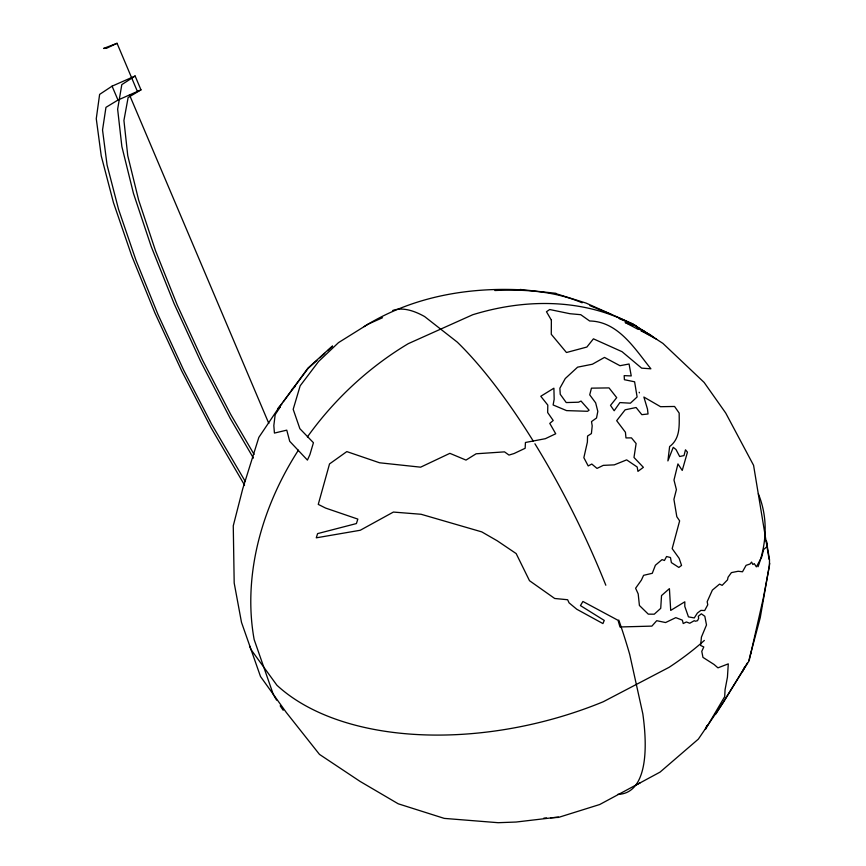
<?xml version="1.0" encoding="UTF-8"?>
<svg xmlns="http://www.w3.org/2000/svg" width="866" height="866" viewBox="0 0 866 866"><rect width="100%" height="100%" fill="white"/><g stroke="black" fill="none" stroke-linecap="round" stroke-linejoin="round"><path stroke-width="1.3" d="M769.733 563.29L760.229 617.794L748.809 660.617M715.673 712.729L715.879 713.985L749.144 660.769L763.249 598.449L769.398 565.909L769.517 559.804L766.356 540.73L767.265 546.381L763.628 549.509L761.679 557.076L756.375 566.862L754.264 563.625L752.879 564.535L751.58 562.088L750.053 564.004L746.091 565.336L742.508 571.777L738.178 571.268L731.424 572.61L728.035 577.265L727.527 579.83L722.147 585.351L719.57 584.095L712.372 590.103L707.176 601.686L707.76 604.782L704.664 610.562L700.973 610.368L697.433 613.02L694.272 617.934L688.459 616.873L684.8 606.449L684.822 601.805L670.706 610.422L669.418 588.631L661.527 595.581L660.726 608.343L654.263 614.189L648.288 614.146L639.411 605.475L638.188 593.881L635.601 588.252L641.381 580.133L643.59 575.327L652.282 573.303L655.389 565.249L662.046 559.609L664.438 560.486L666.56 556.524L670.468 557.52L671.399 562.619L678.847 567.436L681.553 565.422L679.15 558.353L672.178 548.633L679.637 520.867L676.811 516.71L673.921 499.346L676.4 489.604L673.986 480.045L677.937 463.927L682.235 470.444L687.452 452.182L685.493 449.79L684.021 455.57L679.669 456.512L676 449.53L673.239 447.332L667.903 460.918L669.613 446.575C680.6 438.315 679.182 425.141 679.171 413.082L674.571 406.468L660.552 406.706L643.882 397.05L647.497 409.109L648.028 413.98L641.825 414.673L636.109 407.507L625.144 409.813L616.679 420.681L625.436 432.275L625.966 437.925L631.466 437.882L636.12 443.533L633.988 457.454L643.384 467.337L637.939 471.375L637.192 467.012L626.648 459.878L614.297 464.858L603.277 465.367L597.01 468.409L591.803 464.046L588.198 465.94L583.857 457.692L587.386 442.093L587.559 436.031L591.402 433.574L592.203 425.877L591.5 421.59L596.522 418.007L597.821 411.404L595.656 402.852L589.714 394.842L591.456 388.152L609.036 387.903L616.711 397.646L610.508 405.375L614.167 410.744L619.894 402.582L630.394 403.188L637.116 396.985L634.605 381.798L624.397 379.709L624.17 375.638L631.238 375.92L629.073 364.001L619.969 365.712L604.49 357.409L592.376 364.229L577.6 367.162L565.26 378.539L559.88 388.217L560.248 394.301L566.234 402.56L578.488 402.214L581.043 401.066L589.086 410.192L587.549 411.285L566.57 410.614L553.125 404.963L554.164 399.302L553.904 388.195L540.785 396.271L547.799 405.093L547.669 412.552L553.212 420.497L549.78 423.398L555.723 433.769L545.342 438.694L525.435 442.483L525.153 448.274L514.079 453.524L508.991 455.072L504.532 451.868L476.138 453.784L465.995 460.084L449.876 453.34L420.627 467.175L379.546 462.78L346.811 451.597L329.524 463.927L318.266 504.391L325.616 508.082L357.842 519.102L356.413 523.562L317.606 533.608L316.274 537.829L360.256 530.263L393.391 512.066L421.103 514.274L481.767 531.886L497.246 540.806L516.168 553.58L529.505 580.707L554.705 598.482L567.641 599.737L569.07 602.855L576.778 609.242L602.931 623.574L604.252 620.435L580.447 605.594L582.915 601.48L618.032 620.305L619.98 626.973L651.892 626.107L656.72 620.695L665.586 622.546L675.816 617.642L682.365 620.153L683.22 623.531L686.402 621.983L689.758 623.249L694.272 620.673L695.311 621.236L697.509 620.706L698.678 618.335L698.277 616.3L701.352 613.821L704.816 616.267L706.494 624.96L701.428 637.095L700.626 645.484L703.787 646.956L701.774 651.351L702.954 657.381L714.093 664.493L717.946 667.848L728.284 663.865L727.44 677.18L725.058 689.78L724.701 696.621L705.379 729.41L706.743 725.74M742.725 671.28L744.684 666.798M750.421 654.176L751.493 651.957M332.371 346.032L307.885 368.169L283.344 401.781M747.423 662.891L723.218 702.564L698.364 739.099L660.044 772.115L635.644 785.278M281.905 404.032L277.932 408.395L278.073 409.521L280.454 406.533L275.182 414.641L273.829 425.552L274.425 433.076L286.765 430.153L289.72 441.303L307.419 460.084L309.887 454.682L313.438 442.721L299.885 428.713L293.184 409.315L300.166 385.803L318.58 361.479L338.498 342.622L368.018 324.198L382.523 317.725M292.069 389.299L295.057 386.582M316.934 360.451L308.123 368.407L279.512 406.652L258.847 437.362L242.74 488.781L233.268 525.814L234.188 583.013L241.495 622.362L260.493 676.487L286.365 712.556L319.467 754.383L360.083 781.413L398.208 803.789L444.28 818.392L498.166 822.7L516.049 822.04L558.451 817.049M319.868 357.799L324.75 353.371M327.694 350.719L332.576 346.303M254.084 454.401L230.702 414.413L202.687 360.418L177.249 305.092L155.534 250.804L138.647 200.089L127.746 155.642L123.925 120.428L128.125 97.522L140.974 89.858L135.128 76.013L112.071 86.156L99.622 94.394L96.267 118.707L101.235 155.869L113.457 202.622L131.74 255.881L154.873 312.832L181.687 370.908L211.023 427.663L244.569 485.144M135.128 76.013L121.814 84.619L117.635 109.203L121.868 146.56L133.461 193.399L151.258 246.669L174.055 303.555L200.685 361.468L229.999 417.986L253.424 458.092M140.974 89.858L117.993 100.045L105.955 107.352L102.534 129.997L107.07 165.027L118.566 209.377L135.919 260.081L157.958 314.445L183.57 369.923L211.596 424.134L245.24 481.399M640.234 782.745L599.694 804.525L558.538 817.396L550.56 817.775M364.056 326.644C410.657 297.417 465.702 287.241 520.087 289.785M117.051 43.3L106.496 48.301L103.563 48.442L117.051 43.3L137.402 91.439M494.843 290.532C524.211 289.049 554.889 291.171 582.136 302.797M543.902 818.099L546.565 817.969M520.109 289.45L556.004 293.314M609.686 314.044L610.941 314.25L589.919 305.633M555.929 293.65L586.087 303.089L633.1 324.025M619.287 318.677L634.356 324.782M645.181 332.382L647.227 333.767M654.317 337.751L649.587 334.33L640.937 330.682L656.58 339.212M635.395 325.616L639.573 328.939M648.883 334.677L644.217 331.148L637.04 327.868L639.573 329.524L637.625 329.112L625.165 322.477L632.71 325.67L633.641 324.945L635.904 326.017L634.02 324.631L640.061 328.918M639.184 392.244L639.433 392.828M112.071 86.156L117.993 100.045M129.51 94.935L268.817 423.431M769.105 559.393L753.582 465.345L725.719 413.039L704.123 382.426L662.901 343.391L647.811 333.583A264.704 204.906 -46.6 0 0 472.728 314.737L408.276 343.661A264.704 204.906 -46.6 0 0 307.398 436.929M392.742 310.493A267.951 74.714 63.8 0 1 424.643 316.577L457.248 342.102A267.951 74.714 63.8 0 1 533.434 441.368M534.917 443.771A267.951 74.714 63.8 0 1 605.821 585.232M618.811 620.088A267.951 74.714 63.8 0 1 629.723 654.49L642.821 713.79A267.951 74.714 63.8 0 1 617.804 794.349M283.225 710.293A264.704 204.906 -46.6 0 1 280.183 705.833M276.579 700.107A264.704 204.906 -46.6 0 1 273.223 694.24L254.16 639.573A264.704 204.906 -46.6 0 1 298.413 450.158M758.345 493.815A266.046 155.631 -14.1 0 1 758.042 566.743M704.35 640.45A266.046 155.631 -14.1 0 1 669.072 667.329L603.256 701.752A266.046 155.631 -14.1 0 1 276.893 685.222L251.075 649.673A266.046 155.631 -14.1 0 1 249.527 645.863M551.371 320.095L551.274 334.287L566.461 352.516L586.877 347.039L593.427 338.833L622.037 351.683L641.641 368.147L650.875 368.797C634.995 349.03 618.216 321.405 589.627 320.983L580.761 314.694L569.904 313.709L549.683 309.519L546.468 311.738L551.371 320.095"/></g></svg>
